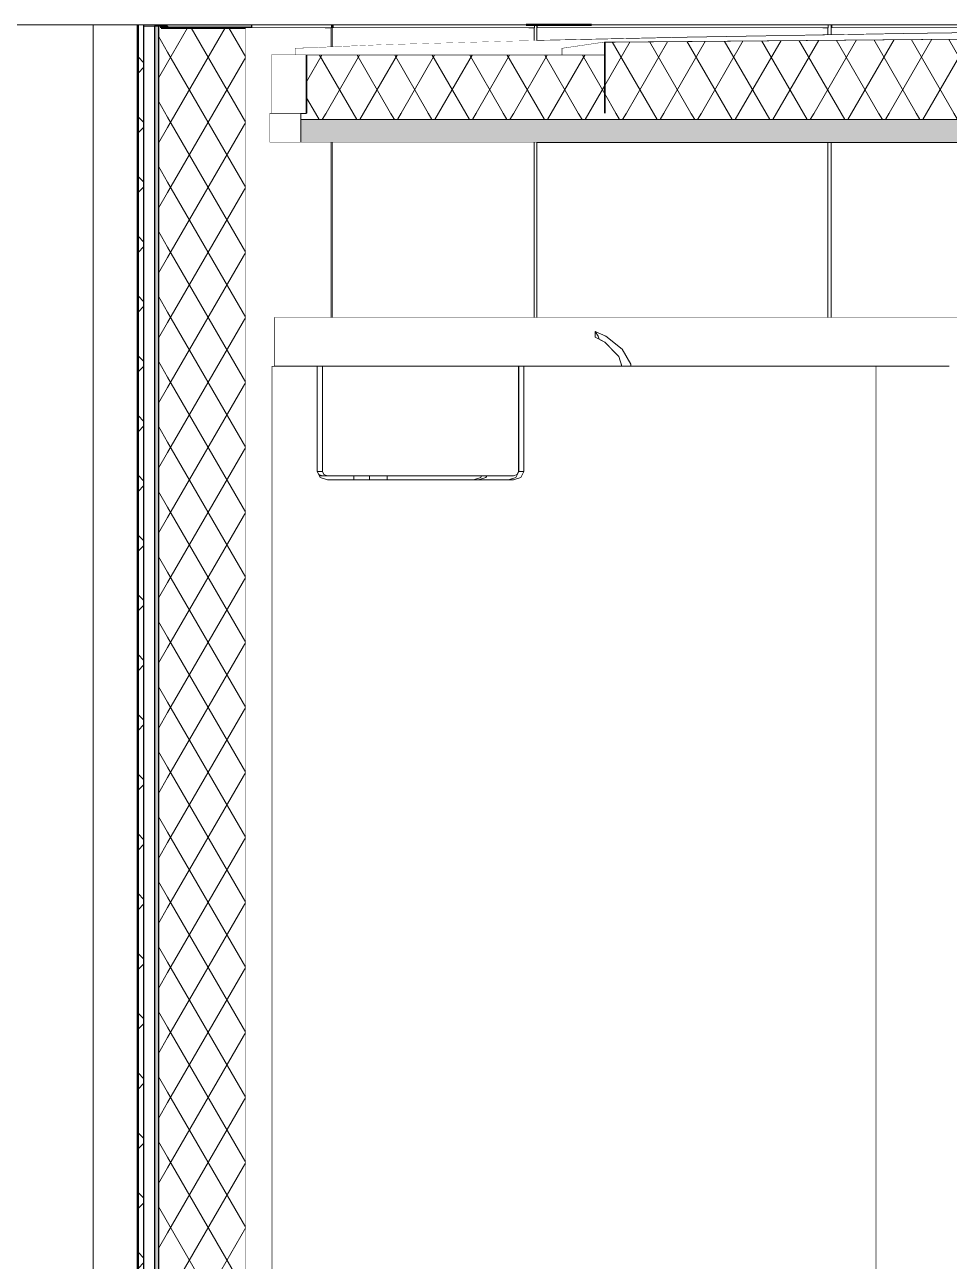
# Model space of a CAD drawing. Header units: millimetres. Extents: x -46169 to 135069, y -86316 to 18123.
# Drawn here: x 109556 to 110978, y -71232 to -69330 of the extents above; entities that cross this region are included whole.
import ezdxf

# ---------------------------------------------------------------- set-up
doc = ezdxf.new("R2010")
doc.units = ezdxf.units.MM
doc.header["$MEASUREMENT"] = 0
doc.linetypes.add('Hidden Line', pattern=[55, 45, -10])
doc.linetypes.add('Wipeout_Contour', pattern=[1000, 0, -1000])
for name, color, linetype, lineweight in [('0_Pen_No__85', 8, 'Continuous', 20), ('A-20-M_Roof_Pen_No__85', 8, 'Continuous', 20), ('A-20-M_Roof_Pen_No__93', 8, 'Continuous', 13), ('New_A-20-M_Roof_Pen_No__193', 7, 'Continuous', 18), ('New_A-20-M_Roof_Pen_No__195', 7, 'Continuous', 35), ('New_A-20-M_Roof_Pen_No__4', 7, 'Continuous', 20), ('New_A-20-M_Roof_Pen_No__85', 8, 'Continuous', 20), ('New_A-20-M_Roof_Pen_No__92', 8, 'Continuous', 13), ('New_A-25-M_Curtain_Wall_Pen_No__87', 8, 'Continuous', 20), ('New_A-25-M_Wall_Ext_Pen_No__87', 8, 'Continuous', 20), ('New_A-25-M_Wall_Int_Pen_No__87', 8, 'Continuous', 20)]:
    doc.layers.add(name, color=color, linetype=linetype, lineweight=lineweight)
for name, color, linetype in [('A-20-M_Roof', 7, 'Continuous'), ('New_A-20-M_Roof', 7, 'Continuous'), ('New_A-25-M_Curtain_Wall', 7, 'Continuous'), ('New_A-25-M_Wall_Ext', 7, 'Continuous'), ('New_A-25-M_Wall_Int', 7, 'Continuous')]:
    doc.layers.add(name, color=color, linetype=linetype)
for name, color, linetype, lineweight, true_color in [('A-20-M_Roof_Pen_No__53', 7, 'Continuous', 35, 0x444444), ('New_A-20-M_Roof_Pen_No__147', 7, 'Continuous', 0, 0x606060), ('New_A-20-M_Roof_Pen_No__149', 7, 'Continuous', 0, 0x2a2a2a), ('New_A-20-M_Roof_Pen_No__81', 7, 'Continuous', 20, 0x6a6a6a), ('New_A-25-M_Curtain_Wall_Pen_No__144', 7, 'Continuous', 0, 0xc8c8c8), ('New_A-25-M_Curtain_Wall_Pen_No__145', 7, 'Continuous', 0, 0xa6a6a6), ('New_A-25-M_Curtain_Wall_Pen_No__27', 7, 'Continuous', 50, 0x2a2a2a), ('New_A-25-M_Curtain_Wall_Pen_No__43', 7, 'Continuous', 30, 0x444444), ('New_A-25-M_Wall_Ext_Pen_No__107', 7, 'Continuous', 15, 0xa6a6a6), ('New_A-25-M_Wall_Ext_Pen_No__27', 7, 'Continuous', 50, 0x2a2a2a), ('New_A-25-M_Wall_Int_Pen_No__27', 7, 'Continuous', 50, 0x2a2a2a)]:
    doc.layers.add(name, color=color, linetype=linetype, lineweight=lineweight, true_color=true_color)
pattern_1 = [(60, (188935.42, -81480.184), (-43.30127, 25), []), (120, (188935.42, -81480.184), (43.30127, 25), [])]

# ---------------------------------------------------------------- blocks, each defined once
blk = doc.blocks.new('Section Elem_15_3', base_point=(188935.4, -81480.2))
at = {"layer": 'New_A-25-M_Wall_Int_Pen_No__87', "linetype": 'Continuous'}
for q in [(117938.8, -69780.2), (109939.9, -69855.2)]:
    blk.add_line((109939.9, -69780.2), q, dxfattribs=at)
at = {"color": 254, "linetype": 'Wipeout_Contour', "lineweight": 0, "ltscale": 783899.934037}
blk.add_wipeout([(110438.1, -69809.2), (110433.7, -69801.8), (110433.7, -69810.6), (110433.7, -69810.7), (110433.9, -69810.9), (110439.7, -69813.9)], dxfattribs=at).dxf.layer = 'New_A-25-M_Wall_Int'
at = {"color": 254, "linetype": 'Wipeout_Contour', "lineweight": 0, "ltscale": 653492.452341}
blk.add_wipeout([(110459.4, -69829.4), (110470.1, -69840.3), (110473.8, -69852.4), (110488.3, -69852.4), (110475.3, -69829.4)], dxfattribs=at).dxf.layer = 'New_A-25-M_Wall_Int'
at = {"color": 254, "linetype": 'Wipeout_Contour', "lineweight": 0, "ltscale": 652133.47316}
blk.add_wipeout([(110009.4, -70023.9), (110010.7, -70026.5), (110022.1, -70030.2), (110062.3, -70030.2), (110062.3, -70023.9)], dxfattribs=at).dxf.layer = 'New_A-25-M_Wall_Int'
at = {"color": 254, "linetype": 'Wipeout_Contour', "lineweight": 0, "ltscale": 652828.106251}
blk.add_wipeout([(110259, -70023.9), (110113.9, -70023.9), (110113.9, -70030.2), (110246.3, -70030.2), (110257.6, -70026.5)], dxfattribs=at).dxf.layer = 'New_A-25-M_Wall_Int'
at = {"color": 254, "linetype": 'Wipeout_Contour', "lineweight": 0, "ltscale": 391947.602263}
blk.add_wipeout([(110433.9, -69810.9), (110433.7, -69810.7), (110433.7, -69810.8)], dxfattribs=at).dxf.layer = 'New_A-25-M_Wall_Int'
at = {"color": 254, "linetype": 'Wipeout_Contour', "lineweight": 0, "ltscale": 522848.410957}
blk.add_wipeout([(110488.3, -69852.4), (110473.8, -69852.4), (110474.6, -69855.2), (110488.3, -69855.2)], dxfattribs=at).dxf.layer = 'New_A-25-M_Wall_Int'
at = {"layer": 'New_A-25-M_Wall_Int_Pen_No__87', "linetype": 'Continuous'}
for p, q in [((110474.6, -69855.2), (110470.1, -69840.3)), ((110488.3, -69855.2), (110488.3, -69852.4))]:
    blk.add_line(p, q, dxfattribs=at)
at = {"color": 254, "linetype": 'Wipeout_Contour', "lineweight": 0, "ltscale": 391958.512873}
blk.add_wipeout([(110438.1, -69809.2), (110450.2, -69809.2), (110433.7, -69801.8)], dxfattribs=at).dxf.layer = 'New_A-25-M_Wall_Int'
at = {"color": 254, "linetype": 'Wipeout_Contour', "lineweight": 0, "ltscale": 784010.445742}
blk.add_wipeout([(110450.2, -69809.2), (110438.1, -69809.2), (110439.7, -69813.9), (110448.7, -69818.6), (110459.4, -69829.4), (110475.3, -69829.4)], dxfattribs=at).dxf.layer = 'New_A-25-M_Wall_Int'
at = {"layer": 'New_A-25-M_Wall_Int_Pen_No__87', "linetype": 'Continuous'}
for p, q in [((110433.7, -69810.6), (110433.7, -69801.8)), ((110433.7, -69801.8), (110450.2, -69809.2)), ((110438.1, -69809.2), (110433.7, -69801.8)), ((110433.7, -69810.6), (110433.7, -69810.7)), ((110433.7, -69810.6), (110433.7, -69810.7)), ((110433.7, -69810.8), (110433.7, -69810.7)), ((110433.7, -69810.8), (110448.7, -69818.6)), ((110433.7, -69810.8), (110433.8, -69810.9)), ((110439.6, -69813.8), (110438.1, -69809.2)), ((110470.1, -69840.3), (110448.7, -69818.6)), ((110475.3, -69829.4), (110450.2, -69809.2)), ((110488.3, -69852.4), (110475.3, -69829.4))]:
    blk.add_line(p, q, dxfattribs=at)
blk = doc.blocks.new('Section Elem_71_3', base_point=(188935.4, -81480.2))
at = {"layer": 'New_A-25-M_Wall_Ext_Pen_No__87', "linetype": 'Continuous'}
for p, q in [((109936.2, -69855.2), (109936.2, -77430.2)), ((110865.9, -69855.2), (110865.9, -77430.2))]:
    blk.add_line(p, q, dxfattribs=at)
at = {"color": 254, "linetype": 'Wipeout_Contour', "lineweight": 0, "ltscale": 522480.919568}
blk.add_wipeout([(110316.3, -69855.2), (110316.3, -70017.6), (110324.1, -70017.6), (110324.1, -69855.2)], dxfattribs=at).dxf.layer = 'New_A-25-M_Wall_Ext'
at = {"color": 254, "linetype": 'Wipeout_Contour', "lineweight": 0, "ltscale": 521620.613808}
blk.add_wipeout([(110008.4, -70022), (110009.4, -70023.9), (110014.4, -70023.9), (110008.7, -70022)], dxfattribs=at).dxf.layer = 'New_A-25-M_Wall_Ext'
at = {"color": 254, "linetype": 'Wipeout_Contour', "lineweight": 0, "ltscale": 521845.174945}
blk.add_wipeout([(110086.4, -70030.2), (110086.4, -70023.9), (110062.3, -70023.9), (110062.3, -70030.2)], dxfattribs=at).dxf.layer = 'New_A-25-M_Wall_Ext'
at = {"color": 254, "linetype": 'Wipeout_Contour', "lineweight": 0, "ltscale": 522460.745442}
blk.add_wipeout([(110246.3, -70030.2), (110254.1, -70030.2), (110265.4, -70026.5), (110257.6, -70026.5)], dxfattribs=at).dxf.layer = 'New_A-25-M_Wall_Ext'
at = {"color": 254, "linetype": 'Wipeout_Contour', "lineweight": 0, "ltscale": 521603.623933}
blk.add_wipeout([(110006.1, -70017.6), (110008.4, -70022), (110008.7, -70022), (110006.3, -70017.6)], dxfattribs=at).dxf.layer = 'New_A-25-M_Wall_Ext'
at = {"color": 254, "linetype": 'Wipeout_Contour', "lineweight": 0, "ltscale": 521932.108303}
blk.add_wipeout([(110113.9, -70023.9), (110086.4, -70023.9), (110086.4, -70030.2), (110113.9, -70030.2)], dxfattribs=at).dxf.layer = 'New_A-25-M_Wall_Ext'
at = {"color": 254, "linetype": 'Wipeout_Contour', "lineweight": 0, "ltscale": 522475.441031}
blk.add_wipeout([(110259, -70023.9), (110257.6, -70026.5), (110265.4, -70026.5), (110266.8, -70023.9)], dxfattribs=at).dxf.layer = 'New_A-25-M_Wall_Ext'
at = {"color": 254, "linetype": 'Wipeout_Contour', "lineweight": 0, "ltscale": 522656.4465}
blk.add_wipeout([(110316.3, -70017.6), (110311.6, -70026.5), (110319.4, -70026.5), (110324.1, -70017.6)], dxfattribs=at).dxf.layer = 'New_A-25-M_Wall_Ext'
at = {"color": 254, "linetype": 'Wipeout_Contour', "lineweight": 0, "ltscale": 521420.623707}
blk.add_wipeout([(110006.1, -70017.6), (110006.3, -70017.6), (110006.3, -69855.2), (110006.1, -69855.2)], dxfattribs=at).dxf.layer = 'New_A-25-M_Wall_Ext'
at = {"color": 254, "linetype": 'Wipeout_Contour', "lineweight": 0, "ltscale": 522642.893576}
blk.add_wipeout([(110311.6, -70026.5), (110300.3, -70030.2), (110308.1, -70030.2), (110319.4, -70026.5)], dxfattribs=at).dxf.layer = 'New_A-25-M_Wall_Ext'
at = {"color": 254, "linetype": 'Wipeout_Contour', "lineweight": 0, "ltscale": 521637.545678}
blk.add_wipeout([(110008.7, -70022), (110014.4, -70023.9), (110022.2, -70023.9), (110016.5, -70022)], dxfattribs=at).dxf.layer = 'New_A-25-M_Wall_Ext'
at = {"color": 254, "linetype": 'Wipeout_Contour', "lineweight": 0, "ltscale": 522551.818724}
blk.add_wipeout([(110265.4, -70026.5), (110254.1, -70030.2), (110300.3, -70030.2), (110311.6, -70026.5)], dxfattribs=at).dxf.layer = 'New_A-25-M_Wall_Ext'
at = {"color": 254, "linetype": 'Wipeout_Contour', "lineweight": 0, "ltscale": 521617.261515}
blk.add_wipeout([(110006.3, -70017.6), (110008.7, -70022), (110016.5, -70022), (110014.1, -70017.6)], dxfattribs=at).dxf.layer = 'New_A-25-M_Wall_Ext'
at = {"color": 254, "linetype": 'Wipeout_Contour', "lineweight": 0, "ltscale": 521434.265865}
blk.add_wipeout([(110006.3, -69855.2), (110006.3, -70017.6), (110014.1, -70017.6), (110014.1, -69855.2)], dxfattribs=at).dxf.layer = 'New_A-25-M_Wall_Ext'
at = {"color": 254, "linetype": 'Wipeout_Contour', "lineweight": 0, "ltscale": 1044100.833589298}
blk.add_wipeout([(110313.6, -70022), (110316, -70017.6), (110316, -69855.2), (110014.1, -69855.2), (110014.1, -70017.6), (110016.5, -70022), (110022.2, -70023.9), (110308, -70023.9)], dxfattribs=at).dxf.layer = 'New_A-25-M_Wall_Ext'
at = {"layer": 'New_A-25-M_Wall_Ext_Pen_No__87', "linetype": 'Continuous'}
for p, q in [((109936.2, -69855.2), (110006.1, -69855.2)), ((110006.1, -69855.2), (110006.1, -70017.6)), ((110006.3, -69855.2), (110006.1, -69855.2)), ((110006.3, -69855.2), (110006.3, -70017.6)), ((110014.1, -69855.2), (110006.3, -69855.2)), ((110014.1, -69855.2), (110014.1, -70017.6)), ((110010.7, -70026.5), (110006.1, -70017.6)), ((110006.1, -70017.6), (110006.3, -70017.6)), ((110006.3, -70017.6), (110008.7, -70022)), ((110006.3, -70017.6), (110014.1, -70017.6)), ((110008.7, -70022), (110014.4, -70023.9)), ((110009.4, -70023.9), (110014.4, -70023.9)), ((110022.1, -70030.2), (110010.7, -70026.5)), ((110014.1, -70017.6), (110016.5, -70022)), ((110014.4, -70023.9), (110022.2, -70023.9)), ((110016.5, -70022), (110022.2, -70023.9)), ((110062.3, -70023.9), (110062.3, -70030.2)), ((110086.4, -70030.2), (110086.4, -70023.9)), ((110113.9, -70023.9), (110113.9, -70030.2))]:
    blk.add_line(p, q, dxfattribs=at)
at = {"color": 254, "linetype": 'Wipeout_Contour', "lineweight": 0, "ltscale": 914542.673698}
blk.add_wipeout([(110266.8, -70023.9), (110265.4, -70026.5), (110311.6, -70026.5), (110316.3, -70017.6), (110316, -70017.6), (110313.6, -70022), (110308, -70023.9)], dxfattribs=at).dxf.layer = 'New_A-25-M_Wall_Ext'
at = {"layer": 'New_A-25-M_Wall_Ext_Pen_No__87', "linetype": 'Continuous'}
for p, q in [((110246.3, -70030.2), (110257.6, -70026.5)), ((110265.4, -70026.5), (110254.1, -70030.2)), ((110257.6, -70026.5), (110259, -70023.9)), ((110266.8, -70023.9), (110265.4, -70026.5)), ((110308.1, -70030.2), (110022.1, -70030.2))]:
    blk.add_line(p, q, dxfattribs=at)
at = {"color": 254, "linetype": 'Wipeout_Contour', "lineweight": 0, "ltscale": 522467.266437}
blk.add_wipeout([(110316, -69855.2), (110316, -70017.6), (110316.3, -70017.6), (110316.3, -69855.2)], dxfattribs=at).dxf.layer = 'New_A-25-M_Wall_Ext'
at = {"layer": 'New_A-25-M_Wall_Ext_Pen_No__87', "linetype": 'Continuous'}
for p, q in [((110014.1, -69855.2), (110316, -69855.2)), ((110316.3, -69855.2), (110316, -69855.2)), ((110316, -69855.2), (110316, -70017.6)), ((110324.1, -69855.2), (110316.3, -69855.2)), ((110316.3, -69855.2), (110316.3, -70017.6)), ((110324.1, -69855.2), (110865.9, -69855.2)), ((110324.1, -69855.2), (110324.1, -70017.6)), ((110022.2, -70023.9), (110308, -70023.9)), ((110311.6, -70026.5), (110300.3, -70030.2)), ((110308, -70023.9), (110313.6, -70022)), ((110319.4, -70026.5), (110308.1, -70030.2)), ((110316.3, -70017.6), (110311.6, -70026.5)), ((110313.6, -70022), (110316, -70017.6)), ((110316, -70017.6), (110316.3, -70017.6)), ((110316.3, -70017.6), (110324.1, -70017.6)), ((110324.1, -70017.6), (110319.4, -70026.5))]:
    blk.add_line(p, q, dxfattribs=at)
blk = doc.blocks.new('Section Elem_89_3', base_point=(188935.4, -81480.2))
at = {"color": 254, "linetype": 'Wipeout_Contour', "lineweight": 0, "ltscale": 532719.986364}
blk.add_wipeout([(110865.9, -69855.2), (110865.9, -77430.2), (110978.3, -77430.2), (110978.3, -69855.2)], dxfattribs=at).dxf.layer = 'New_A-25-M_Wall_Ext'
at = {"layer": 'New_A-25-M_Wall_Ext_Pen_No__87', "linetype": 'Continuous'}
blk.add_line((110865.9, -69855.2), (110978.3, -69855.2), dxfattribs=at)
blk = doc.blocks.new('Section Elem_92_3', base_point=(188935.4, -81480.2))
at = {"layer": 'New_A-25-M_Wall_Ext_Pen_No__27', "linetype": 'Continuous'}
blk.add_line((109740.1, -69330.2), (109740.1, -78779.2), dxfattribs=at)
at = {"color": 254, "linetype": 'Wipeout_Contour', "lineweight": 0, "ltscale": 529541.420328}
blk.add_wipeout([(109668.8, -78779.2), (109668.8, -69330.2), (109661.6, -69330.2), (109661.6, -78779.2)], dxfattribs=at).dxf.layer = 'New_A-25-M_Wall_Ext'
at = {"color": 254, "linetype": 'Wipeout_Contour', "lineweight": 0, "ltscale": 529581.82456}
blk.add_wipeout([(109685.9, -78779.2), (109685.9, -69330.2), (109668.8, -69330.2), (109668.8, -78779.2)], dxfattribs=at).dxf.layer = 'New_A-25-M_Wall_Ext'
at = {"layer": 'New_A-25-M_Wall_Ext_Pen_No__87', "linetype": 'Continuous'}
blk.add_line((109661.6, -78779.2), (109661.6, -69330.2), dxfattribs=at)
at = {"color": 254, "linetype": 'Wipeout_Contour', "lineweight": 0, "ltscale": 529655.372591}
blk.add_wipeout([(109685.9, -78779.2), (109713.1, -78779.2), (109713.1, -69330.2), (109685.9, -69330.2)], dxfattribs=at).dxf.layer = 'New_A-25-M_Wall_Ext'
at = {"color": 254, "linetype": 'Wipeout_Contour', "lineweight": 0, "ltscale": 529728.536301}
blk.add_wipeout([(109713.1, -69330.2), (109713.1, -78779.2), (109730.1, -78779.2), (109730.1, -69330.2)], dxfattribs=at).dxf.layer = 'New_A-25-M_Wall_Ext'
at = {"layer": 'New_A-25-M_Wall_Ext_Pen_No__107', "linetype": 'Continuous'}
h = blk.add_hatch(dxfattribs=at)
h.set_pattern_fill('Concrete_Block_0003', color=256, style=0, pattern_type=2)
h.set_pattern_definition([(45, (188935.42, -81480.184), (-45.96194, 45.96194), []), (135, (188935.42, -81480.184), (45.96194, 45.96194), [])])
h.paths.add_polyline_path([(109740.1, -78779.2), (109740.1, -69330.2), (109730.1, -69330.2), (109730.1, -78779.2)])
at = {"layer": 'New_A-25-M_Wall_Ext_Pen_No__27', "linetype": 'Continuous'}
blk.add_line((109730.1, -69330.2), (109730.1, -78779.2), dxfattribs=at)
blk = doc.blocks.new('Section Elem_118_3', base_point=(188935.4, -81480.2))
at = {"layer": 'New_A-25-M_Curtain_Wall_Pen_No__27', "linetype": 'Continuous'}
for p, q in [((109896.3, -69335.2), (109776.1, -69335.2)), ((109906.3, -69335.2), (109896.3, -69335.2)), ((109906.3, -69330.2), (109906.3, -69335.2))]:
    blk.add_line(p, q, dxfattribs=at)
at = {"color": 254, "linetype": 'Wipeout_Contour', "lineweight": 0, "ltscale": 519269.554469}
blk.add_wipeout([(109740.1, -69330.2), (109740.1, -69332.2), (109766.1, -69332.2), (109766.1, -69330.2)], dxfattribs=at).dxf.layer = 'New_A-25-M_Curtain_Wall'
at = {"layer": 'New_A-25-M_Curtain_Wall_Pen_No__144', "linetype": 'Continuous'}
blk.add_hatch(color=256, dxfattribs=at).paths.add_polyline_path([(109766.1, -69330.2), (109766.1, -69335.2), (109906.3, -69335.2), (109906.3, -69330.2)])
at = {"layer": 'New_A-25-M_Curtain_Wall_Pen_No__27', "linetype": 'Continuous'}
for p in [(109766.1, -69330.2), (109776.1, -69335.2)]:
    blk.add_line(p, (109766.1, -69335.2), dxfattribs=at)
blk = doc.blocks.new('Section Elem_121_3', base_point=(188935.4, -81480.2))
at = {"layer": 'New_A-25-M_Curtain_Wall_Pen_No__145', "linetype": 'Continuous'}
h = blk.add_hatch(dxfattribs=at)
h.set_pattern_fill('Batt_Insulation_0003', color=256, style=0, pattern_type=2)
h.set_pattern_definition(pattern_1)
h.paths.add_polyline_path([(109776.1, -73375.2), (109896.3, -73375.2), (109896.3, -69335.2), (109776.1, -69335.2)])
at = {"layer": 'New_A-25-M_Curtain_Wall_Pen_No__43', "linetype": 'Continuous'}
for p, q in [((109776.1, -69332.2), (109776.1, -69335.2)), ((109896.3, -69335.2), (109896.3, -73375.2))]:
    blk.add_line(p, q, dxfattribs=at)
at = {"color": 254, "linetype": 'Wipeout_Contour', "lineweight": 0, "ltscale": 523665.266855}
blk.add_wipeout([(109740.1, -73378.2), (109756.1, -73378.2), (109756.1, -69332.2), (109740.1, -69332.2)], dxfattribs=at).dxf.layer = 'New_A-25-M_Curtain_Wall'
at = {"layer": 'New_A-25-M_Curtain_Wall', "linetype": 'Continuous', "lineweight": 0, "true_color": 0x000000}
blk.add_hatch(color=178, dxfattribs=at).paths.add_polyline_path([(109762.1, -73378.2), (109762.1, -69332.2), (109756.1, -69332.2), (109756.1, -73378.2)])
at = {"layer": 'New_A-25-M_Curtain_Wall_Pen_No__145', "linetype": 'Continuous'}
h = blk.add_hatch(dxfattribs=at)
h.set_pattern_fill('Batt_Insulation_0003', color=256, style=0, pattern_type=2)
h.set_pattern_definition(pattern_1)
h.paths.add_polyline_path([(109776.1, -73378.2), (109776.1, -69332.2), (109762.1, -69332.2), (109762.1, -73378.2)])
at = {"layer": 'New_A-25-M_Curtain_Wall_Pen_No__43', "linetype": 'Continuous'}
for p, q in [((109756.1, -69332.2), (109756.1, -73378.2)), ((109762.1, -69332.2), (109762.1, -73378.2))]:
    blk.add_line(p, q, dxfattribs=at)
at = {"layer": 'New_A-25-M_Curtain_Wall_Pen_No__43', "linetype": 'Continuous', "flags": 128}
blk.add_lwpolyline([(109776.1, -69332.2), (109762.1, -69332.2), (109756.1, -69332.2)], dxfattribs=at)
at = {"layer": 'New_A-25-M_Curtain_Wall_Pen_No__87', "linetype": 'Continuous'}
blk.add_line((109756.1, -69332.2), (109740.1, -69332.2), dxfattribs=at)
blk = doc.blocks.new('Section Elem_134_3', base_point=(188935.4, -81480.2))
at = {"color": 254, "linetype": 'Wipeout_Contour', "lineweight": 0, "ltscale": 523784.078052}
blk.add_wipeout([(111372, -69335.2), (111372, -69330.2), (110797.5, -69330.2), (110797.5, -69335.2)], dxfattribs=at).dxf.layer = 'New_A-25-M_Curtain_Wall'
at = {"layer": 'New_A-25-M_Curtain_Wall_Pen_No__87', "linetype": 'Continuous'}
blk.add_line((111372, -69335.2), (111372, -69330.2), dxfattribs=at)
at = {"color": 254, "linetype": 'Wipeout_Contour', "lineweight": 0, "ltscale": 522808.123943}
blk.add_wipeout([(110797.5, -69330.2), (110796.8, -69330.2), (110796.8, -69335.2), (110797.5, -69335.2)], dxfattribs=at).dxf.layer = 'New_A-25-M_Curtain_Wall'
at = {"layer": 'New_A-25-M_Curtain_Wall_Pen_No__87', "linetype": 'Continuous'}
for p, q in [((110796.8, -69335.2), (110797.5, -69335.2)), ((110797.5, -69335.2), (110797.5, -69330.2)), ((111372, -69335.2), (110797.5, -69335.2))]:
    blk.add_line(p, q, dxfattribs=at)
blk = doc.blocks.new('Section Elem_136_3', base_point=(188935.4, -81480.2))
at = {"color": 254, "linetype": 'Wipeout_Contour', "lineweight": 0, "ltscale": 785714.629317}
blk.add_wipeout([(111364.4, -69335.2), (110796.8, -69335.2), (110796.8, -69345.6), (110907.5, -69343.7), (111300.4, -69337.9), (111364.4, -69337.1)], dxfattribs=at).dxf.layer = 'New_A-25-M_Curtain_Wall'
at = {"color": 254, "linetype": 'Wipeout_Contour', "lineweight": 0, "ltscale": 524434.228428}
blk.add_wipeout([(110796.8, -69780.2), (111364.4, -69780.2), (111364.4, -69511.2), (110796.8, -69511.2)], dxfattribs=at).dxf.layer = 'New_A-25-M_Curtain_Wall'
blk = doc.blocks.new('Section Elem_141_3', base_point=(188935.4, -81480.2))
at = {"color": 254, "linetype": 'Wipeout_Contour', "lineweight": 0, "ltscale": 522792.275937}
blk.add_wipeout([(110791.5, -69335.2), (110783.7, -69335.2), (110783.7, -69345.8), (110791.5, -69345.7)], dxfattribs=at).dxf.layer = 'New_A-25-M_Curtain_Wall'
at = {"color": 254, "linetype": 'Wipeout_Contour', "lineweight": 0, "ltscale": 523441.203334}
blk.add_wipeout([(110783.7, -69511.2), (110783.7, -69780.2), (110791.5, -69780.2), (110791.5, -69511.2)], dxfattribs=at).dxf.layer = 'New_A-25-M_Curtain_Wall'
at = {"color": 254, "linetype": 'Wipeout_Contour', "lineweight": 0, "ltscale": 784207.853183}
blk.add_wipeout([(110791.5, -69335.2), (110791.5, -69345.7), (110796.8, -69345.6), (110796.8, -69330.2), (110792.2, -69330.2), (110792.2, -69335.2)], dxfattribs=at).dxf.layer = 'New_A-25-M_Curtain_Wall'
at = {"color": 254, "linetype": 'Wipeout_Contour', "lineweight": 0, "ltscale": 523463.415952}
blk.add_wipeout([(110791.5, -69780.2), (110796.8, -69780.2), (110796.8, -69511.2), (110791.5, -69511.2)], dxfattribs=at).dxf.layer = 'New_A-25-M_Curtain_Wall'
at = {"layer": 'New_A-25-M_Curtain_Wall_Pen_No__87', "linetype": 'Continuous'}
for p, q in [((110791.5, -69345.7), (110791.5, -69335.2)), ((110796.8, -69345.6), (110796.8, -69330.2)), ((110791.5, -69780.2), (110791.5, -69511.2)), ((110796.8, -69780.2), (110796.8, -69511.2))]:
    blk.add_line(p, q, dxfattribs=at)
blk = doc.blocks.new('Section Elem_142_3', base_point=(188935.4, -81480.2))
at = {"color": 254, "linetype": 'Wipeout_Contour', "lineweight": 0, "ltscale": 522032.888586}
blk.add_wipeout([(110792.2, -69335.2), (110792.2, -69330.2), (110344.5, -69330.2), (110344.5, -69335.2)], dxfattribs=at).dxf.layer = 'New_A-25-M_Curtain_Wall'
at = {"layer": 'New_A-25-M_Curtain_Wall_Pen_No__87', "linetype": 'Continuous'}
blk.add_line((110792.2, -69335.2), (110792.2, -69330.2), dxfattribs=at)
at = {"color": 254, "linetype": 'Wipeout_Contour', "lineweight": 0, "ltscale": 521273.183023}
blk.add_wipeout([(110344.5, -69330.2), (110343.8, -69330.2), (110343.8, -69335.2), (110344.5, -69335.2)], dxfattribs=at).dxf.layer = 'New_A-25-M_Curtain_Wall'
at = {"layer": 'New_A-25-M_Curtain_Wall_Pen_No__87', "linetype": 'Continuous'}
for p, q in [((110343.8, -69335.2), (110344.5, -69335.2)), ((110344.5, -69335.2), (110344.5, -69330.2)), ((110792.2, -69335.2), (110344.5, -69335.2))]:
    blk.add_line(p, q, dxfattribs=at)
blk = doc.blocks.new('Section Elem_143_3', base_point=(188935.4, -81480.2))
at = {"color": 254, "linetype": 'Wipeout_Contour', "lineweight": 0, "ltscale": 652561.018778}
blk.add_wipeout([(110783.6, -69335.2), (110343.8, -69335.2), (110343.8, -69354.4), (110575.1, -69349.5), (110783.6, -69345.8)], dxfattribs=at).dxf.layer = 'New_A-25-M_Curtain_Wall'
at = {"color": 254, "linetype": 'Wipeout_Contour', "lineweight": 0, "ltscale": 522683.628493}
blk.add_wipeout([(110343.8, -69780.2), (110783.6, -69780.2), (110783.6, -69511.2), (110343.8, -69511.2)], dxfattribs=at).dxf.layer = 'New_A-25-M_Curtain_Wall'
blk = doc.blocks.new('Section Elem_156_3', base_point=(188935.4, -81480.2))
at = {"color": 254, "linetype": 'Wipeout_Contour', "lineweight": 0, "ltscale": 520222.077847}
blk.add_wipeout([(109937.6, -69511.2), (109937.6, -69466.2), (109932.9, -69466.2), (109932.9, -69511.2)], dxfattribs=at).dxf.layer = 'New_A-20-M_Roof'
at = {"color": 254, "linetype": 'Wipeout_Contour', "lineweight": 0, "ltscale": 520254.702137}
blk.add_wipeout([(109937.6, -69466.2), (109937.6, -69511.2), (109952.2, -69511.2), (109952.2, -69466.2)], dxfattribs=at).dxf.layer = 'New_A-20-M_Roof'
at = {"layer": 'New_A-20-M_Roof_Pen_No__92', "linetype": 'Continuous'}
for p, q in [((109932.9, -69466.2), (109937.6, -69466.2)), ((109932.9, -69511.2), (109932.9, -69466.2)), ((109932.9, -69511.2), (109937.6, -69511.2))]:
    blk.add_line(p, q, dxfattribs=at)
at = {"color": 254, "linetype": 'Wipeout_Contour', "lineweight": 0, "ltscale": 520321.145608}
blk.add_wipeout([(109952.2, -69466.2), (109952.2, -69511.2), (109976.9, -69511.2), (109976.9, -69466.2)], dxfattribs=at).dxf.layer = 'New_A-20-M_Roof'
at = {"layer": 'New_A-20-M_Roof_Pen_No__92', "linetype": 'Continuous'}
for p, q in [((109937.6, -69466.2), (109952.2, -69466.2)), ((109937.6, -69511.2), (109952.2, -69511.2))]:
    blk.add_line(p, q, dxfattribs=at)
at = {"color": 254, "linetype": 'Wipeout_Contour', "lineweight": 0, "ltscale": 520369.796095}
blk.add_wipeout([(109981, -69466.2), (109976.9, -69466.2), (109976.9, -69511.2), (109981, -69511.2)], dxfattribs=at).dxf.layer = 'New_A-20-M_Roof'
at = {"layer": 'New_A-20-M_Roof_Pen_No__4', "linetype": 'Continuous'}
blk.add_line((130811.6, -69511.2), (109981, -69511.2), dxfattribs=at)
at = {"layer": 'New_A-20-M_Roof_Pen_No__92', "linetype": 'Continuous'}
for p, q in [((109952.2, -69511.2), (109976.9, -69511.2)), ((109976.9, -69511.2), (109981, -69511.2))]:
    blk.add_line(p, q, dxfattribs=at)
at = {"color": 254, "linetype": 'Wipeout_Contour', "lineweight": 0, "ltscale": 556398.798092}
blk.add_wipeout([(109981, -69466.2), (109981, -69476.2), (130811.6, -69476.2), (130811.6, -69466.2)], dxfattribs=at).dxf.layer = 'New_A-20-M_Roof'
at = {"layer": 'New_A-20-M_Roof_Pen_No__81', "linetype": 'Continuous', "lineweight": 0, "true_color": 0x353535}
blk.add_hatch(color=250, dxfattribs=at).paths.add_polyline_path([(109981, -69476.2), (109981, -69511.2), (130811.6, -69511.2), (130811.6, -69476.2)])
at = {"layer": 'New_A-20-M_Roof_Pen_No__85', "linetype": 'Continuous'}
h = blk.add_hatch(dxfattribs=at)
h.set_pattern_fill('Batt_Insulation_0003', color=256, style=0, pattern_type=2)
h.set_pattern_definition(pattern_1)
h.paths.add_polyline_path([(109981, -69466.2), (109981, -69476.2), (130811.6, -69476.2), (130811.6, -69466.2)])
at = {"layer": 'New_A-20-M_Roof_Pen_No__147', "linetype": 'Continuous'}
blk.add_line((109981, -69476.2), (109981, -69511.2), dxfattribs=at)
at = {"layer": 'New_A-20-M_Roof_Pen_No__149', "linetype": 'Continuous'}
blk.add_line((130811.6, -69476.2), (109981, -69476.2), dxfattribs=at)
at = {"layer": 'New_A-20-M_Roof_Pen_No__193', "linetype": 'Continuous'}
blk.add_line((109981, -69466.2), (109981, -69476.2), dxfattribs=at)
at = {"layer": 'New_A-20-M_Roof_Pen_No__195', "linetype": 'Hidden Line'}
blk.add_line((109989.9, -69466.2), (109981, -69466.2), dxfattribs=at)
at = {"layer": 'New_A-20-M_Roof_Pen_No__92', "linetype": 'Continuous'}
for p, q in [((109952.2, -69466.2), (109976.9, -69466.2)), ((109976.9, -69466.2), (109981, -69466.2))]:
    blk.add_line(p, q, dxfattribs=at)
blk = doc.blocks.new('Section Elem_157_3', base_point=(188935.4, -81480.2))
at = {"color": 254, "linetype": 'Wipeout_Contour', "lineweight": 0, "ltscale": 520205.292265}
blk.add_wipeout([(109956, -69466.2), (109989.9, -69466.2), (109989.9, -69376.2), (109956, -69376.2)], dxfattribs=at).dxf.layer = 'A-20-M_Roof'
at = {"color": 254, "linetype": 'Wipeout_Contour', "lineweight": 0, "ltscale": 520113.553727}
blk.add_wipeout([(109956, -69376.2), (109935.6, -69376.2), (109935.6, -69466.2), (109956, -69466.2)], dxfattribs=at).dxf.layer = 'A-20-M_Roof'
at = {"color": 254, "linetype": 'Wipeout_Contour', "lineweight": 0, "ltscale": 521038.377789}
blk.add_wipeout([(109989.9, -69466.2), (110448.3, -69466.2), (110448.3, -69376.2), (109989.9, -69376.2)], dxfattribs=at).dxf.layer = 'A-20-M_Roof'
at = {"layer": 'A-20-M_Roof_Pen_No__85', "linetype": 'Continuous'}
h = blk.add_hatch(dxfattribs=at)
h.set_pattern_fill('Batt_Insulation_0003', color=256, style=0, pattern_type=2)
h.set_pattern_definition(pattern_1)
h.paths.add_polyline_path([(109989.9, -69466.2), (110448.3, -69466.2), (110448.3, -69376.2), (109989.9, -69376.2)])
at = {"layer": 'A-20-M_Roof_Pen_No__53', "linetype": 'Continuous'}
for p, q in [((109989.9, -69376.2), (109989.9, -69466.2)), ((110448.3, -69376.2), (109989.9, -69376.2))]:
    blk.add_line(p, q, dxfattribs=at)
at = {"layer": 'A-20-M_Roof_Pen_No__93', "linetype": 'Continuous'}
for p, q in [((109935.6, -69376.2), (109935.6, -69466.2)), ((109935.6, -69376.2), (109935.6, -69466.2)), ((109935.6, -69376.2), (109935.6, -69376.2)), ((109956, -69376.2), (109935.6, -69376.2)), ((109989.9, -69376.2), (109956, -69376.2))]:
    blk.add_line(p, q, dxfattribs=at)
blk = doc.blocks.new('Section Elem_158_3', base_point=(188935.4, -81480.2))
at = {"color": 254, "linetype": 'Wipeout_Contour', "lineweight": 0, "ltscale": 521590.859677}
blk.add_wipeout([(110382.2, -69366.2), (110382.2, -69376.2), (110448.3, -69376.2), (110448.3, -69356.4)], dxfattribs=at).dxf.layer = 'A-20-M_Roof'
at = {"layer": 'A-20-M_Roof_Pen_No__93', "linetype": 'Continuous'}
blk.add_line((110382.2, -69366.2), (110382.2, -69376.2), dxfattribs=at)
at = {"color": 254, "linetype": 'Wipeout_Contour', "lineweight": 0, "ltscale": 655959.53196}
blk.add_wipeout([(110464.6, -69356.4), (110448.3, -69356.4), (110448.3, -69466.2), (112652.6, -69466.2), (112652.6, -69337.4)], dxfattribs=at).dxf.layer = 'A-20-M_Roof'
at = {"layer": 'A-20-M_Roof_Pen_No__85', "linetype": 'Continuous'}
h = blk.add_hatch(dxfattribs=at)
h.set_pattern_fill('Batt_Insulation_0003', color=256, style=0, pattern_type=2)
h.set_pattern_definition(pattern_1)
h.paths.add_polyline_path([(110464.6, -69356.4), (110448.3, -69356.4), (110448.3, -69466.2), (112652.6, -69466.2), (112652.6, -69337.4)])
at = {"layer": 'A-20-M_Roof_Pen_No__53', "linetype": 'Continuous'}
for p, q in [((110448.3, -69356.4), (110448.3, -69376.2)), ((110448.3, -69376.2), (110448.3, -69466.2))]:
    blk.add_line(p, q, dxfattribs=at)
at = {"layer": 'A-20-M_Roof_Pen_No__53', "linetype": 'Continuous', "flags": 128}
blk.add_lwpolyline([(112652.6, -69337.4), (110464.6, -69356.4), (110448.3, -69356.4)], dxfattribs=at)
at = {"layer": 'A-20-M_Roof_Pen_No__93', "linetype": 'Continuous'}
blk.add_line((110448.3, -69356.4), (110382.2, -69366.2), dxfattribs=at)
blk = doc.blocks.new('Section Elem_160_3', base_point=(188935.4, -81480.2))
at = {"color": 254, "linetype": 'Wipeout_Contour', "lineweight": 0, "ltscale": 525664.08469}
blk.add_wipeout([(112232.2, -69330.2), (110726.2, -69354.2), (111014.6, -69351.7), (112555.8, -69330.2)], dxfattribs=at).dxf.layer = 'A-20-M_Roof'
at = {"color": 254, "linetype": 'Wipeout_Contour', "lineweight": 0, "ltscale": 520789.243477}
blk.add_wipeout([(109971.8, -69376.2), (110382.2, -69376.2), (110382.2, -69366.2), (109971.8, -69366.2)], dxfattribs=at).dxf.layer = 'A-20-M_Roof'
at = {"color": 254, "linetype": 'Wipeout_Contour', "lineweight": 0, "ltscale": 390819.745781}
blk.add_wipeout([(110425.1, -69359.9), (109971.8, -69366.2), (110421, -69360.5)], dxfattribs=at).dxf.layer = 'A-20-M_Roof'
at = {"color": 254, "linetype": 'Wipeout_Contour', "lineweight": 0, "ltscale": 390787.343364}
blk.add_wipeout([(109971.8, -69366.2), (110382.2, -69366.2), (110421, -69360.5)], dxfattribs=at).dxf.layer = 'A-20-M_Roof'
at = {"color": 254, "linetype": 'Wipeout_Contour', "lineweight": 0, "ltscale": 390828.174308}
blk.add_wipeout([(109971.8, -69366.2), (110425.1, -69359.9), (110431.9, -69358.9)], dxfattribs=at).dxf.layer = 'A-20-M_Roof'
at = {"color": 254, "linetype": 'Wipeout_Contour', "lineweight": 0, "ltscale": 1699910.593799582}
blk.add_wipeout([(109971.8, -69366.2), (110431.9, -69358.9), (110448.3, -69356.4), (110464.6, -69356.4), (110726.2, -69354.2), (112232.2, -69330.2), (111929.4, -69330.2), (111749.6, -69332.2), (111300.4, -69337.9), (110907.5, -69343.7), (110575.1, -69349.5), (110306.5, -69355.2), (110104.7, -69360.8)], dxfattribs=at).dxf.layer = 'A-20-M_Roof'
at = {"layer": 'A-20-M_Roof_Pen_No__93', "linetype": 'Continuous'}
for p, q in [((110907.5, -69343.7), (110575.1, -69349.5)), ((111300.4, -69337.9), (110907.5, -69343.7)), ((110104.7, -69360.8), (109971.8, -69366.2)), ((110306.5, -69355.2), (110104.7, -69360.8)), ((110575.1, -69349.5), (110306.5, -69355.2)), ((109971.8, -69376.2), (109971.8, -69366.2))]:
    blk.add_line(p, q, dxfattribs=at)
blk = doc.blocks.new('Section Elem_161_3', base_point=(188935.4, -81480.2))
at = {"layer": 'New_A-25-M_Curtain_Wall_Pen_No__87', "linetype": 'Continuous'}
blk.add_line((110791.5, -69330.2), (110792.2, -69330.2), dxfattribs=at)
blk = doc.blocks.new('Section Elem_163_3', base_point=(188935.4, -81480.2))
at = {"color": 254, "linetype": 'Wipeout_Contour', "lineweight": 0, "ltscale": 521270.202146}
blk.add_wipeout([(110339.9, -69335.2), (110331.4, -69335.2), (110331.4, -69354.6), (110339.9, -69354.5)], dxfattribs=at).dxf.layer = 'New_A-25-M_Curtain_Wall'
at = {"color": 254, "linetype": 'Wipeout_Contour', "lineweight": 0, "ltscale": 521911.679164}
blk.add_wipeout([(110331.4, -69511.2), (110331.4, -69780.2), (110339.9, -69780.2), (110339.9, -69511.2)], dxfattribs=at).dxf.layer = 'New_A-25-M_Curtain_Wall'
at = {"color": 254, "linetype": 'Wipeout_Contour', "lineweight": 0, "ltscale": 781919.202655}
blk.add_wipeout([(110339.9, -69335.2), (110339.9, -69354.5), (110343.8, -69354.4), (110343.8, -69330.2), (110340.6, -69330.2), (110340.6, -69335.2)], dxfattribs=at).dxf.layer = 'New_A-25-M_Curtain_Wall'
at = {"color": 254, "linetype": 'Wipeout_Contour', "lineweight": 0, "ltscale": 521932.662788}
blk.add_wipeout([(110339.9, -69780.2), (110343.8, -69780.2), (110343.8, -69511.2), (110339.9, -69511.2)], dxfattribs=at).dxf.layer = 'New_A-25-M_Curtain_Wall'
at = {"layer": 'New_A-25-M_Curtain_Wall_Pen_No__87', "linetype": 'Continuous'}
for p, q in [((110339.9, -69354.5), (110339.9, -69335.2)), ((110340.6, -69330.2), (110343.8, -69330.2)), ((110343.8, -69354.4), (110343.8, -69330.2)), ((110339.9, -69780.2), (110339.9, -69511.2)), ((110343.8, -69780.2), (110343.8, -69511.2))]:
    blk.add_line(p, q, dxfattribs=at)
blk = doc.blocks.new('Section Elem_164_3', base_point=(188935.4, -81480.2))
at = {"layer": 'New_A-25-M_Curtain_Wall_Pen_No__87', "linetype": 'Continuous'}
blk.add_line((110339.9, -69330.2), (110340.6, -69330.2), dxfattribs=at)
blk = doc.blocks.new('Section Elem_165_3', base_point=(188935.4, -81480.2))
at = {"color": 254, "linetype": 'Wipeout_Contour', "lineweight": 0, "ltscale": 520221.704005}
blk.add_wipeout([(110018.4, -69364.3), (110027.4, -69363.9), (110027.4, -69335.2), (110018.4, -69335.2)], dxfattribs=at).dxf.layer = 'New_A-25-M_Curtain_Wall'
at = {"color": 254, "linetype": 'Wipeout_Contour', "lineweight": 0, "ltscale": 520854.304981}
blk.add_wipeout([(110018.4, -69780.2), (110027.4, -69780.2), (110027.4, -69511.2), (110018.4, -69511.2)], dxfattribs=at).dxf.layer = 'New_A-25-M_Curtain_Wall'
at = {"color": 254, "linetype": 'Wipeout_Contour', "lineweight": 0, "ltscale": 780339.672237}
blk.add_wipeout([(110028.2, -69335.2), (110027.4, -69335.2), (110027.4, -69363.9), (110029.8, -69363.8), (110029.8, -69330.2), (110028.2, -69330.2)], dxfattribs=at).dxf.layer = 'New_A-25-M_Curtain_Wall'
at = {"color": 254, "linetype": 'Wipeout_Contour', "lineweight": 0, "ltscale": 520873.568644}
blk.add_wipeout([(110027.4, -69780.2), (110029.8, -69780.2), (110029.8, -69511.2), (110027.4, -69511.2)], dxfattribs=at).dxf.layer = 'New_A-25-M_Curtain_Wall'
at = {"layer": 'New_A-25-M_Curtain_Wall_Pen_No__87', "linetype": 'Continuous'}
for p, q in [((110027.4, -69363.9), (110027.4, -69335.2)), ((110029.8, -69363.8), (110029.8, -69330.2)), ((110027.4, -69780.2), (110027.4, -69511.2)), ((110029.8, -69780.2), (110029.8, -69511.2))]:
    blk.add_line(p, q, dxfattribs=at)
blk = doc.blocks.new('Section Elem_168_3', base_point=(188935.4, -81480.2))
at = {"color": 254, "linetype": 'Wipeout_Contour', "lineweight": 0, "ltscale": 520736.395551}
blk.add_wipeout([(110340.6, -69335.2), (110340.6, -69330.2), (110030.6, -69330.2), (110030.6, -69335.2)], dxfattribs=at).dxf.layer = 'New_A-25-M_Curtain_Wall'
at = {"layer": 'New_A-25-M_Curtain_Wall_Pen_No__87', "linetype": 'Continuous'}
blk.add_line((110340.6, -69335.2), (110340.6, -69330.2), dxfattribs=at)
at = {"color": 254, "linetype": 'Wipeout_Contour', "lineweight": 0, "ltscale": 520210.314727}
blk.add_wipeout([(110030.6, -69330.2), (110029.8, -69330.2), (110029.8, -69335.2), (110030.6, -69335.2)], dxfattribs=at).dxf.layer = 'New_A-25-M_Curtain_Wall'
at = {"layer": 'New_A-25-M_Curtain_Wall_Pen_No__87', "linetype": 'Continuous'}
for p, q in [((110029.8, -69335.2), (110030.6, -69335.2)), ((110030.6, -69335.2), (110030.6, -69330.2)), ((110340.6, -69335.2), (110030.6, -69335.2))]:
    blk.add_line(p, q, dxfattribs=at)
blk = doc.blocks.new('Section Elem_169_3', base_point=(188935.4, -81480.2))
at = {"color": 254, "linetype": 'Wipeout_Contour', "lineweight": 0, "ltscale": 519997.138818}
blk.add_wipeout([(109906.3, -69330.2), (109906.3, -69335.2), (110028.2, -69335.2), (110028.2, -69330.2)], dxfattribs=at).dxf.layer = 'New_A-25-M_Curtain_Wall'
at = {"layer": 'New_A-25-M_Curtain_Wall_Pen_No__87', "linetype": 'Continuous'}
for q in [(109906.3, -69335.2), (110028.2, -69330.2)]:
    blk.add_line((110028.2, -69335.2), q, dxfattribs=at)
blk = doc.blocks.new('Section Elem_170_3', base_point=(188935.4, -81480.2))
at = {"color": 254, "linetype": 'Wipeout_Contour', "lineweight": 0, "ltscale": 781179.330513}
blk.add_wipeout([(110331.4, -69335.2), (110029.8, -69335.2), (110029.8, -69363.8), (110104.7, -69360.8), (110306.5, -69355.2), (110331.4, -69354.6)], dxfattribs=at).dxf.layer = 'New_A-25-M_Curtain_Wall'
at = {"color": 254, "linetype": 'Wipeout_Contour', "lineweight": 0, "ltscale": 521387.529903}
blk.add_wipeout([(110029.8, -69780.2), (110331.4, -69780.2), (110331.4, -69511.2), (110029.8, -69511.2)], dxfattribs=at).dxf.layer = 'New_A-25-M_Curtain_Wall'
blk = doc.blocks.new('Section Elem_173_3', base_point=(188935.4, -81480.2))
at = {"color": 254, "linetype": 'Wipeout_Contour', "lineweight": 0, "ltscale": 2215798.331978457}
blk.add_wipeout([(109896.3, -73375.2), (109936.2, -73375.2), (109936.2, -69855.2), (109939.9, -69855.2), (109939.9, -69780.2), (110018.4, -69780.2), (110018.4, -69511.2), (109981, -69511.2), (109932.9, -69511.2), (109932.9, -69466.2), (109935.6, -69466.2), (109935.6, -69376.2), (109971.8, -69376.2), (109971.8, -69366.2), (110018.4, -69364.3), (110018.4, -69335.2), (109896.3, -69335.2)], dxfattribs=at).dxf.layer = 'New_A-25-M_Curtain_Wall'
blk = doc.blocks.new('Section Elem_174_3', base_point=(188935.4, -81480.2))
at = {"layer": 'New_A-25-M_Curtain_Wall_Pen_No__87', "linetype": 'Continuous'}
blk.add_line((110027.4, -69330.2), (110028.2, -69330.2), dxfattribs=at)
blk = doc.blocks.new('Section Elem_186_3', base_point=(188935.4, -81480.2))
at = {"layer": 'New_A-25-M_Wall_Int_Pen_No__87', "linetype": 'Continuous'}
for p, q in [((110441.6, -69330.2), (110427.8, -69330.2)), ((110483.2, -69330.2), (110441.6, -69330.2)), ((110534.5, -69330.2), (110483.2, -69330.2)), ((110595.5, -69330.2), (110534.5, -69330.2)), ((110665.9, -69330.2), (110595.5, -69330.2)), ((110745.8, -69330.2), (110665.9, -69330.2)), ((110834.9, -69330.2), (110745.8, -69330.2)), ((110933, -69330.2), (110834.9, -69330.2))]:
    blk.add_line(p, q, dxfattribs=at)
blk = doc.blocks.new('Section Elem_187_3', base_point=(188935.4, -81480.2))
at = {"layer": 'New_A-25-M_Wall_Int_Pen_No__27', "linetype": 'Continuous'}
blk.add_line((110427.8, -69330.2), (110327.6, -69330.2), dxfattribs=at)
at = {"layer": 'New_A-25-M_Wall_Int_Pen_No__87', "linetype": 'Continuous'}
for p, q in [((110310.8, -69330.2), (110288.2, -69330.2)), ((110327.6, -69330.2), (110310.8, -69330.2))]:
    blk.add_line(p, q, dxfattribs=at)
blk = doc.blocks.new('I-08 Lecture Theatre Elevation_STORY_MARKER', base_point=(188935.4, -81480.2))
at = {"layer": '0_Pen_No__85', "linetype": 'Continuous'}
blk.add_line((109406.9, -69330.2), (130811.6, -69330.2), dxfattribs=at)

msp = doc.modelspace()

# ---------------------------------------------------------------- block references
at = {"layer": 'New_A-25-M_Curtain_Wall'}
msp.add_blockref('Section Elem_134_3', (188935.4, -81480.2), dxfattribs=at)
at = {"layer": 'New_A-25-M_Wall_Ext'}
msp.add_blockref('Section Elem_92_3', (188935.4, -81480.2), dxfattribs=at)
at = {"layer": 'New_A-25-M_Wall_Int'}
msp.add_blockref('Section Elem_15_3', (188935.4, -81480.2), dxfattribs=at)

# ---------------------------------------------------------------- next in the draw order: block references
at = {"layer": 'New_A-25-M_Curtain_Wall'}
for name in ['Section Elem_118_3', 'Section Elem_136_3']:
    msp.add_blockref(name, (188935.4, -81480.2), dxfattribs=at)
at = {"layer": 'New_A-25-M_Wall_Ext'}
msp.add_blockref('Section Elem_71_3', (188935.4, -81480.2), dxfattribs=at)

# ---------------------------------------------------------------- next in the draw order: block references
at = {"layer": 'New_A-25-M_Curtain_Wall'}
for name in ['Section Elem_121_3', 'Section Elem_141_3']:
    msp.add_blockref(name, (188935.4, -81480.2), dxfattribs=at)
at = {"layer": 'New_A-25-M_Wall_Ext'}
msp.add_blockref('Section Elem_89_3', (188935.4, -81480.2), dxfattribs=at)

# ---------------------------------------------------------------- next in the draw order: block references
at = {"layer": 'New_A-25-M_Curtain_Wall'}
msp.add_blockref('Section Elem_142_3', (188935.4, -81480.2), dxfattribs=at)

# ---------------------------------------------------------------- next in the draw order: block references
msp.add_blockref('Section Elem_143_3', (188935.4, -81480.2), dxfattribs=at)

# ---------------------------------------------------------------- next in the draw order: block references
at = {"layer": 'New_A-20-M_Roof'}
msp.add_blockref('Section Elem_156_3', (188935.4, -81480.2), dxfattribs=at)

# ---------------------------------------------------------------- next in the draw order: block references
at = {"layer": 'A-20-M_Roof'}
msp.add_blockref('Section Elem_157_3', (188935.4, -81480.2), dxfattribs=at)

# ---------------------------------------------------------------- next in the draw order: block references
msp.add_blockref('Section Elem_158_3', (188935.4, -81480.2), dxfattribs=at)

# ---------------------------------------------------------------- next in the draw order: block references
msp.add_blockref('Section Elem_160_3', (188935.4, -81480.2), dxfattribs=at)

# ---------------------------------------------------------------- next in the draw order: block references
at = {"layer": 'New_A-25-M_Curtain_Wall'}
for name in ['Section Elem_165_3', 'Section Elem_163_3', 'Section Elem_161_3']:
    msp.add_blockref(name, (188935.4, -81480.2), dxfattribs=at)
at = {"layer": 'New_A-25-M_Wall_Int'}
msp.add_blockref('Section Elem_186_3', (188935.4, -81480.2), dxfattribs=at)

# ---------------------------------------------------------------- next in the draw order: block references
at = {"layer": 'New_A-25-M_Curtain_Wall'}
msp.add_blockref('Section Elem_164_3', (188935.4, -81480.2), dxfattribs=at)

# ---------------------------------------------------------------- next in the draw order: block references
msp.add_blockref('Section Elem_168_3', (188935.4, -81480.2), dxfattribs=at)

# ---------------------------------------------------------------- next in the draw order: block references
msp.add_blockref('Section Elem_169_3', (188935.4, -81480.2), dxfattribs=at)

# ---------------------------------------------------------------- next in the draw order: block references
for name in ['Section Elem_173_3', 'Section Elem_170_3']:
    msp.add_blockref(name, (188935.4, -81480.2), dxfattribs=at)

# ---------------------------------------------------------------- next in the draw order: block references
at = {"linetype": 'Continuous', "lineweight": 0}
msp.add_blockref('I-08 Lecture Theatre Elevation_STORY_MARKER', (188935.4, -81480.2), dxfattribs=at)
at = {"layer": 'New_A-25-M_Curtain_Wall'}
msp.add_blockref('Section Elem_174_3', (188935.4, -81480.2), dxfattribs=at)
at = {"layer": 'New_A-25-M_Wall_Int'}
msp.add_blockref('Section Elem_187_3', (188935.4, -81480.2), dxfattribs=at)

doc.saveas('drawing.dxf')
